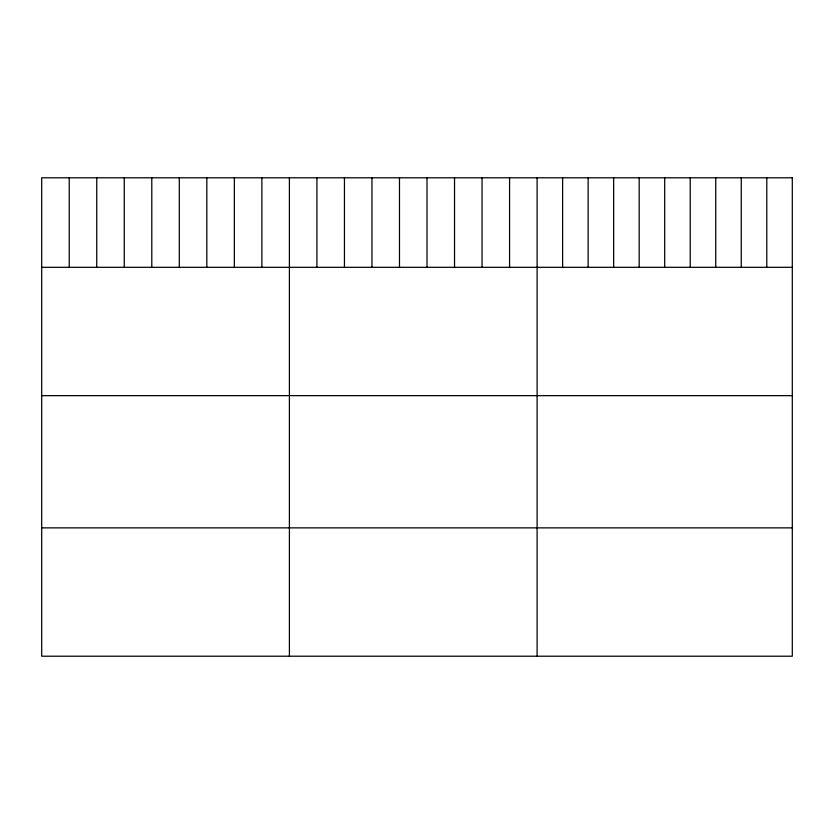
<?xml version="1.0" encoding="UTF-8"?>
<svg xmlns="http://www.w3.org/2000/svg" width="834" height="834" viewBox="0 0 834 834"><rect width="100%" height="100%" fill="white"/><g stroke="black" fill="none" stroke-linecap="round" stroke-linejoin="round"><path stroke-width="1.25" d="M41.7 267.307L792.3 267.307M41.7 395.65L792.3 395.65M41.7 527.87L792.3 527.87M766.78 177.788L766.78 267.307M741.259 177.788L741.259 267.307M715.739 177.788L715.739 267.307M690.218 177.788L690.218 267.307M664.698 177.788L664.698 267.307M639.178 177.788L639.178 267.307M613.657 177.788L613.657 267.307M588.137 177.788L588.137 267.307M562.616 177.788L562.616 267.307M537.096 177.788L537.096 656.212M509.574 177.788L509.574 267.307M482.052 177.788L482.052 267.307M454.53 177.788L454.53 267.307M427.008 177.788L427.008 267.307M399.486 177.788L399.486 267.307M371.964 177.788L371.964 267.307M344.442 177.788L344.442 267.307M316.92 177.788L316.92 267.307M289.398 177.788L289.398 656.212M261.876 177.788L261.876 267.307M234.354 177.788L234.354 267.307M206.832 177.788L206.832 267.307M179.31 177.788L179.31 267.307M151.788 177.788L151.788 267.307M124.266 177.788L124.266 267.307M96.744 177.788L96.744 267.307M69.222 177.788L69.222 267.307M792.3 177.788L41.7 177.788L41.7 656.212L792.3 656.212L792.3 177.788"/></g></svg>
